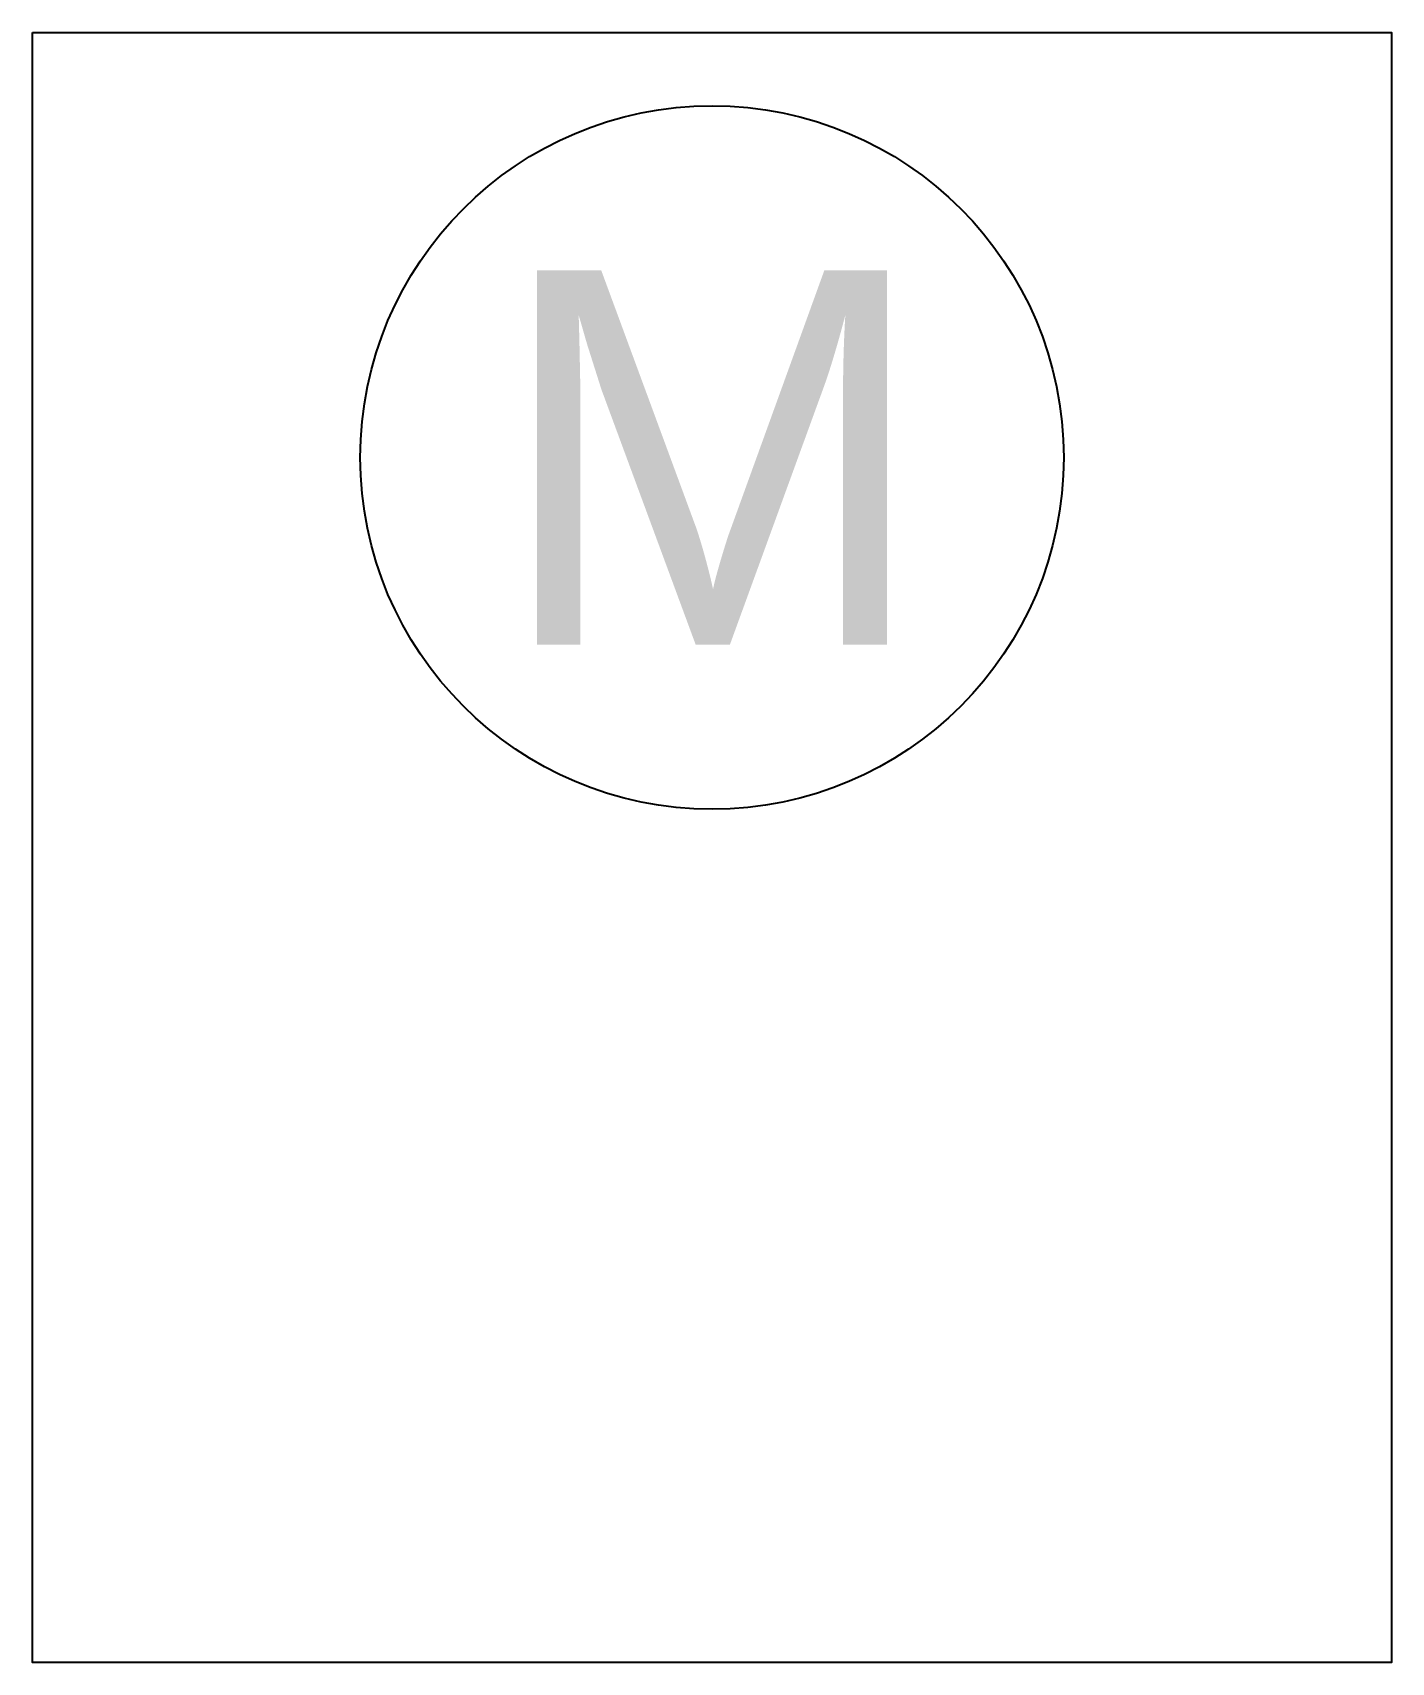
# Model space of a CAD drawing. Extents: x 457.954 to 458.253, y 1929.147 to 1929.506.
import ezdxf
from ezdxf.enums import TextEntityAlignment as Align

# ---------------------------------------------------------------- set-up
doc = ezdxf.new("R2010")
doc.units = 0
doc.header["$LTSCALE"] = 96
doc.header["$MEASUREMENT"] = 0
doc.layers.get('0').update_dxf_attribs({"linetype": 'CONTINUOUS'})
doc.styles.add('ARIAL', font='ARIAL.TTF', dxfattribs={"height": 18})

msp = doc.modelspace()

# ---------------------------------------------------------------- linework, layer by layer
msp.add_lwpolyline([(457.95409, 1929.50556), (458.25264, 1929.50556), (458.25264, 1929.14749), (457.95409, 1929.14749)], close=True)
msp.add_circle((458.10337, 1929.41222), 0.07727)

# ---------------------------------------------------------------- texts
at = {"color": 1, "style": 'ARIAL'}
msp.add_text('M', height=0.08227, dxfattribs=at).set_placement((458.10337, 1929.41222), align=Align.MIDDLE)

doc.saveas('drawing.dxf')
